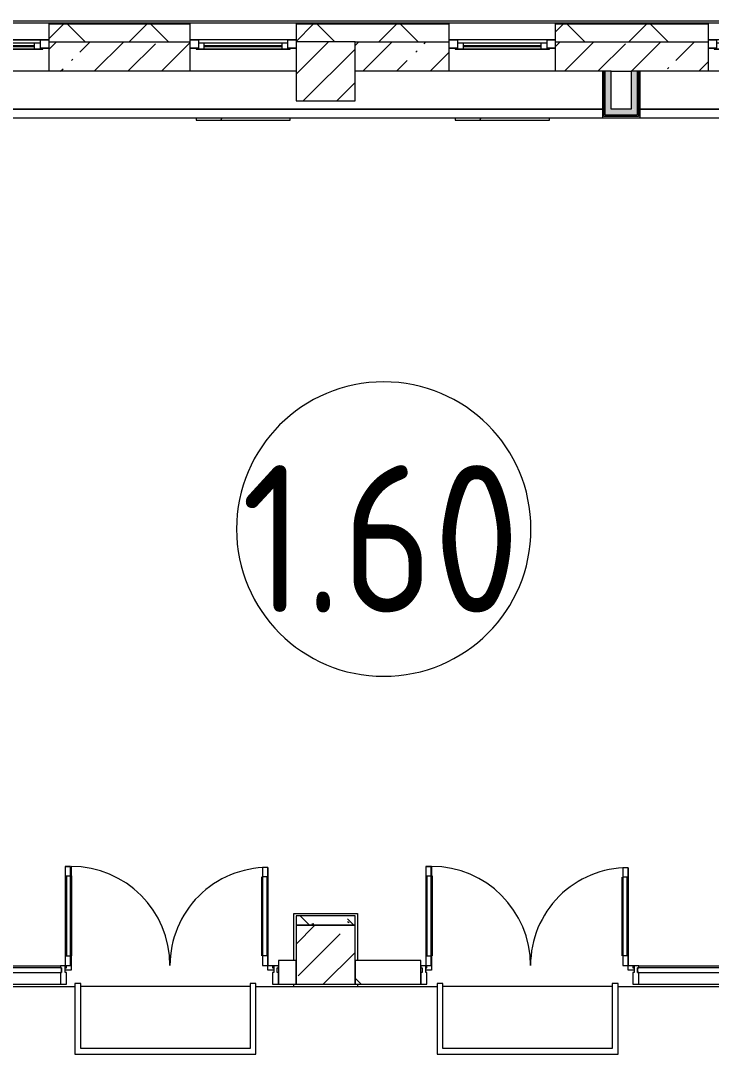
# Model space of a CAD drawing. Header units: millimetres. Extents: x 54725 to 263872, y -8553 to 29614.
# Drawn here: x 240073 to 245937, y 12805 to 21580 of the extents above; entities that cross this region are included whole.
import ezdxf

# ---------------------------------------------------------------- set-up
doc = ezdxf.new("R2010")
doc.units = ezdxf.units.MM
for name, color, linetype, lineweight in [('A-AREA-IDEN', 7, 'Continuous', 9), ('A-GLAZ-2', 7, 'Continuous', 5), ('A-GLAZ-CURT-3', 7, 'Continuous', 5), ('A-GLAZ-CWMG-3', 7, 'Continuous', 5), ('A-WALL', 7, 'Continuous', 9), ('A-WALL-4', 7, 'Continuous', 5), ('I-WALL-3', 7, 'Continuous', 5), ('S-COLS', 7, 'Continuous', 5), ('Знаки', 7, 'Continuous', 5)]:
    doc.layers.add(name, color=color, linetype=linetype, lineweight=lineweight)
for name, color, linetype, lineweight, true_color in [('A-DETL-GENF-4', 7, 'Continuous', 5, 0xaaaaaa), ('A-DOOR-3', 7, 'Continuous', 5, 0xaaaaaa), ('A-FLOR-1', 7, 'Continuous', 5, 0xaaaaaa), ('I-WALL-2', 7, 'Continuous', 9, 0xe7e7e7), ('I-WALL-5', 7, 'Continuous', 5, 0x787878), ('Знаки-1', 7, 'Continuous', 5, 0x787878)]:
    doc.layers.add(name, color=color, linetype=linetype, lineweight=lineweight, true_color=true_color)
doc.styles.add('GOST Common_3', font='GOST_Common.ttf', dxfattribs={"width": 0.9, "height": 1250})
pattern_1 = [(45, (136861.56, 0), (-285.1231, 285.1231), []), (45, (137146.7, 0), (-285.1231, 285.1231), [504.031, -100.806, 16.764, -84.042])]
pattern_2 = [(45, (136861.56, 0), (-530.33, 530.33), []), (135, (136861.56, 0), (-530.33, -530.33), [])]

# ---------------------------------------------------------------- blocks, each defined once
blk = doc.blocks.new('120_Окно_СКБ_1Ст - 120_Окно_СКБ_1Ст 900х2500_h_ с форточкой-22876038-Общий план 1 этажа с размещением фрагментов 1_10-1_12')
at = {"layer": 'A-GLAZ-2'}
for p, q in [((-450, -127), (-450, -57)), ((-450, -57), (-380, -57)), ((450, -57), (-450, -57)), ((-380, -57), (-380, -127)), ((380, -87), (-380, -87)), ((-380, -87), (-380, -127)), ((-330, -137), (-330, -87)), ((330, -137), (330, -87)), ((380, -127), (380, -57)), ((380, -57), (450, -57)), ((380, -127), (380, -87)), ((450, -57), (450, -127)), ((-380, -127), (-450, -127)), ((-450, -127), (-400, -127)), ((-380, -127), (-400, -127)), ((-400, -127), (-400, -137)), ((-400, -137), (400, -137)), ((400, -137), (-400, -137)), ((-330, -107), (330, -107)), ((330, -117), (-330, -117)), ((450, -127), (380, -127)), ((400, -127), (380, -127)), ((400, -127), (450, -127)), ((400, -137), (400, -127))]:
    blk.add_line(p, q, dxfattribs=at)
blk = doc.blocks.new('Дверь_Витражная_остекление_ - ВВ-11 остекление-32352627-Общий план 1 этажа с размещением фрагментов 1_10-1_12')
at = {"layer": 'A-DETL-GENF-4'}
for p, q in [((-790.5, -20), (-835.5, -20)), ((-835.5, -851), (-835.5, -20)), ((-790.5, -20), (-835.5, -20)), ((-835.5, -20), (-835.5, -851)), ((-790.5, -851), (-790.5, -20)), ((-790.5, -851), (-790.5, -20)), ((840.5, -860), (840.5, -20)), ((840.5, -20), (840.5, -860)), ((885.5, -860), (885.5, -20)), ((885.5, -860), (885.5, -20)), ((-835.5, -100), (-790.5, -100)), ((-825.5, -771), (-825.5, -100)), ((-781.5, -771), (-781.5, -100)), ((831.5, -780), (831.5, -100)), ((885.5, -100), (840.5, -100)), ((875.5, -780), (875.5, -100)), ((-835.5, -771), (-790.5, -771)), ((885.5, -780), (840.5, -780)), ((-835.5, -851), (-790.5, -851)), ((-835.5, -851), (-790.5, -851)), ((885.5, -860), (840.5, -860)), ((840.5, -860), (885.5, -860))]:
    blk.add_line(p, q, dxfattribs=at)
at = {"layer": 'A-DOOR-3'}
for p, q in [((-885.5, 20), (-835.5, 20)), ((-885.5, -20), (-885.5, 20)), ((-835.5, 20), (-835.5, -20)), ((835.5, 20), (885.5, 20)), ((835.5, -20), (835.5, 20)), ((885.5, 20), (885.5, -20)), ((-835.5, -20), (-885.5, -20)), ((-835.5, -851), (-835.5, -20)), ((835.5, -860), (835.5, -20)), ((885.5, -20), (835.5, -20))]:
    blk.add_line(p, q, dxfattribs=at)
for centre, radius, start, end in [((-835.5, -20), 831, 270, 0), ((835.5, -20), 840, 180, 270)]:
    blk.add_arc(centre, radius, start, end, dxfattribs=at)
blk = doc.blocks.new('Системная панель - Стекло - 40мм-32352622-Общий план 1 этажа с размещением фрагментов 1_10-1_12')
at = {"layer": 'A-GLAZ-CURT-3'}
for p, q in [((485, 40), (-485, 40)), ((-485, 40), (-485, 0)), ((-485, 0), (485, 0)), ((485, 0), (485, 40))]:
    blk.add_line(p, q, dxfattribs=at)
blk = doc.blocks.new('Прямоугольный импост - Импост структурный с накладкой - 160мм Темный-32352618-Общий план 1 этажа с размещением фрагментов 1_10-1_12')
at = {"layer": 'A-GLAZ-CWMG-3'}
for p, q in [((102599, 13557), (103549, 13557)), ((102599, 13400), (103549, 13400))]:
    blk.add_line(p, q, dxfattribs=at)
blk = doc.blocks.new('Прямоугольный импост - Импост структурный с накладкой - 160мм Темный-30755591-Общий план 1 этажа с размещением фрагментов 1_10-1_12')
at = {"layer": 'A-GLAZ-CWMG-3'}
for p, q in [((-25, 0), (-25, 17)), ((-25, 17), (25, 17)), ((-15, 0), (-25, 0)), ((-15, -40), (-15, 0)), ((25, 0), (15, 0)), ((15, 0), (15, -40)), ((25, 17), (25, 0)), ((-25, -140), (-25, -40)), ((-25, -40), (-15, -40)), ((15, -40), (25, -40)), ((25, -40), (25, -140)), ((25, -140), (-25, -140))]:
    blk.add_line(p, q, dxfattribs=at)
blk = doc.blocks.new('Прямоугольный импост - Импост структурный с накладкой - 160мм Темный-32310142-Общий план 1 этажа с размещением фрагментов 1_10-1_12')
at = {"layer": 'A-GLAZ-CWMG-3'}
for p, q in [((-50, 0), (-50, 17)), ((-50, 17), (0, 17)), ((-40, 0), (-50, 0)), ((-40, -40), (-40, 0)), ((0, 0), (-10, 0)), ((-10, 0), (-10, -40)), ((0, 17), (0, 0)), ((-50, -140), (-50, -40)), ((-50, -40), (-40, -40)), ((-10, -40), (0, -40)), ((0, -40), (0, -140)), ((0, -140), (-50, -140))]:
    blk.add_line(p, q, dxfattribs=at)
blk = doc.blocks.new('Прямоугольный импост - Импост структурный с накладкой - 160мм Темный-32354018-Общий план 1 этажа с размещением фрагментов 1_10-1_12')
at = {"layer": 'A-GLAZ-CWMG-3'}
for p, q in [((108459, 13557), (109779, 13557)), ((108459, 13400), (109779, 13400))]:
    blk.add_line(p, q, dxfattribs=at)
blk = doc.blocks.new('Дверь_Витражная_остекление_ - ВВ-12 остекление-32353611-Общий план 1 этажа с размещением фрагментов 1_10-1_12')
at = {"layer": 'A-DETL-GENF-4'}
for p, q in [((-789.5, -20), (-834.5, -20)), ((-834.5, -849), (-834.5, -20)), ((-789.5, -20), (-834.5, -20)), ((-834.5, -20), (-834.5, -849)), ((-789.5, -849), (-789.5, -20)), ((-789.5, -849), (-789.5, -20)), ((839.5, -860), (839.5, -20)), ((839.5, -20), (839.5, -860)), ((884.5, -860), (884.5, -20)), ((884.5, -860), (884.5, -20)), ((-834.5, -100), (-789.5, -100)), ((-824.5, -769), (-824.5, -100)), ((-780.5, -769), (-780.5, -100)), ((830.5, -780), (830.5, -100)), ((884.5, -100), (839.5, -100)), ((874.5, -780), (874.5, -100)), ((-834.5, -769), (-789.5, -769)), ((884.5, -780), (839.5, -780)), ((-834.5, -849), (-789.5, -849)), ((-834.5, -849), (-789.5, -849)), ((884.5, -860), (839.5, -860)), ((839.5, -860), (884.5, -860))]:
    blk.add_line(p, q, dxfattribs=at)
at = {"layer": 'A-DOOR-3'}
for p, q in [((-884.5, 20), (-834.5, 20)), ((-884.5, -20), (-884.5, 20)), ((-834.5, 20), (-834.5, -20)), ((834.5, 20), (884.5, 20)), ((834.5, -20), (834.5, 20)), ((884.5, 20), (884.5, -20)), ((-834.5, -20), (-884.5, -20)), ((-834.5, -849), (-834.5, -20)), ((834.5, -860), (834.5, -20)), ((884.5, -20), (834.5, -20))]:
    blk.add_line(p, q, dxfattribs=at)
for centre, radius, start, end in [((-834.5, -20), 829, 270, 0), ((834.5, -20), 840, 180, 270)]:
    blk.add_arc(centre, radius, start, end, dxfattribs=at)
blk = doc.blocks.new('Системная панель - Стекло - 40мм-32353599-Общий план 1 этажа с размещением фрагментов 1_10-1_12')
at = {"layer": 'A-GLAZ-CURT-3'}
for p, q in [((670, 40), (-670, 40)), ((-670, 40), (-670, 0)), ((-670, 0), (670, 0)), ((670, 0), (670, 40))]:
    blk.add_line(p, q, dxfattribs=at)
blk = doc.blocks.new('BSC_Колонна _Прямоугольная - 500х500-23282986-Общий план 1 этажа с размещением фрагментов 1_10-1_12')
at = {"layer": 'S-COLS'}
h = blk.add_hatch(dxfattribs=at)
h.set_pattern_fill('FP_159', color=256, style=0, pattern_type=2)
h.set_pattern_definition([(45, (-105800, -21150), (-285.1231, 285.1231), []), (45, (-105514.88, -21150), (-285.1231, 285.1231), [504.031, -100.806, 16.764, -84.042])])
h.paths.add_polyline_path([(250, -250), (250, 250), (-250, 250), (-250, -250), (237.8, -250)])
for p, q in [((250, 250), (-250, 250)), ((-250, 250), (-250, -250)), ((250, -250), (250, 250)), ((-250, -250), (250, -250))]:
    blk.add_line(p, q, dxfattribs=at)
blk = doc.blocks.new('120_Окно_СКБ_2Ст_Фрамуга сверху - 120_Окно_СКБ_2Ст_2300х2500_h_ ДОО-23103760-Общий план 1 этажа с размещением фрагментов 1_10-1_12')
at = {"layer": 'A-GLAZ-2'}
for p, q in [((-1150, -127), (-1150, -57)), ((-1150, -57), (-1080, -57)), ((1150, -57), (-1150, -57)), ((-1080, -57), (-1080, -127)), ((-1080, -57), (1080, -57)), ((520, -87), (-1080, -87)), ((-1080, -87), (-1080, -127)), ((-1030, -137), (-1030, -87)), ((470, -137), (470, -87)), ((520, -127), (520, -57)), ((520, -57), (590, -57)), ((520, -127), (520, -87)), ((590, -57), (590, -127)), ((1080, -87), (590, -87)), ((590, -87), (590, -127)), ((640, -137), (640, -87)), ((1030, -137), (1030, -87)), ((1080, -127), (1080, -57)), ((1080, -57), (1150, -57)), ((1080, -127), (1080, -87)), ((1150, -57), (1150, -127)), ((-1080, -127), (-1150, -127)), ((-1150, -127), (-1100, -127)), ((-1080, -127), (-1100, -127)), ((-1100, -127), (-1100, -137)), ((-1100, -137), (540, -137)), ((540, -137), (-1100, -137)), ((-1030, -107), (470, -107)), ((470, -117), (-1030, -117)), ((590, -127), (520, -127)), ((540, -127), (520, -127)), ((540, -127), (570, -127)), ((540, -127), (570, -127)), ((540, -137), (540, -127)), ((590, -127), (570, -127)), ((570, -127), (570, -137)), ((570, -137), (1100, -137)), ((1100, -137), (570, -137)), ((640, -107), (1030, -107)), ((1030, -117), (640, -117)), ((1150, -127), (1080, -127)), ((1100, -127), (1080, -127)), ((1100, -127), (1150, -127)), ((1100, -137), (1100, -127))]:
    blk.add_line(p, q, dxfattribs=at)
blk = doc.blocks.new('Прямоугольный импост - Импост структурный с накладкой - 160мм Темный-V246-Общий план 1 этажа с размещением фрагментов 1_10-1_12')
at = {"layer": 'A-GLAZ-CWMG-3'}
for p, q in [((0, 17), (-50, 17)), ((-50, 17), (-50, 0)), ((-50, 0), (-40, 0)), ((-40, 0), (-40, -40)), ((-10, -40), (-10, 0)), ((-10, 0), (0, 0)), ((0, 0), (0, 17)), ((-40, -40), (-50, -40)), ((-50, -40), (-50, -140)), ((0, -40), (-10, -40)), ((0, -140), (0, -40)), ((-50, -140), (0, -140))]:
    blk.add_line(p, q, dxfattribs=at)
blk = doc.blocks.new('Съемный металлический экран с перфорацией - E3-33269787-Общий план 1 этажа с размещением фрагментов 1_10-1_12')
at = {"layer": 'Знаки-1'}
h = blk.add_hatch(dxfattribs=at)
h.set_pattern_fill('FP_201', color=256, style=0, pattern_type=2)
h.set_pattern_definition([(0, (-104607.03, -20734), (0, 254), [68.059, -371.882]), (60, (-104480.03, -20699.97), (-219.97045, 127), [68.059, -371.882]), (120, (-104446, -20572.97), (-219.97045, -127), [68.059, -371.882]), (30, (-104538.97, -20734), (-5e-05, 508), [68.059, -439.941]), (30, (-104665.97, -20514.03), (-5e-05, 508), [68.059, -439.941]), (150, (-104607.03, -20734), (-439.941, -254), [68.059, -439.941]), (150, (-104480.03, -20514.03), (-439.941, -254), [68.059, -439.941]), (90, (-104446, -20641.03), (-439.941, 254), [68.059, -439.941]), (90, (-104700, -20641.03), (-439.941, 254), [68.059, -439.941])])
h.paths.add_polyline_path([(0, 0), (800, 0), (800, 20), (0, 20)])
at = {"layer": 'Знаки'}
for p, q in [((0, 20), (0, 0)), ((0, 0), (800, 0)), ((800, 0), (800, 20))]:
    blk.add_line(p, q, dxfattribs=at)
blk = doc.blocks.new('Съемный металлический экран с перфорацией - E3-V303-Общий план 1 этажа с размещением фрагментов 1_10-1_12')
at = {"layer": 'Знаки-1'}
h = blk.add_hatch(dxfattribs=at)
h.set_pattern_fill('FP_203', color=256, style=0, pattern_type=2)
h.set_pattern_definition([(0, (-106807.03, -20734), (0, 254), [68.059, -371.882]), (60, (-106680.03, -20699.97), (-219.97045, 127), [68.059, -371.882]), (120, (-106646, -20572.97), (-219.97045, -127), [68.059, -371.882]), (30, (-106738.97, -20734), (-5e-05, 508), [68.059, -439.941]), (30, (-106865.97, -20514.03), (-5e-05, 508), [68.059, -439.941]), (150, (-106807.03, -20734), (-439.941, -254), [68.059, -439.941]), (150, (-106680.03, -20514.03), (-439.941, -254), [68.059, -439.941]), (90, (-106646, -20641.03), (-439.941, 254), [68.059, -439.941]), (90, (-106900, -20641.03), (-439.941, 254), [68.059, -439.941])])
h.paths.add_polyline_path([(0, 0), (800, 0), (800, 20), (0, 20)])
at = {"layer": 'Знаки'}
for p, q in [((0, 20), (0, 0)), ((0, 0), (800, 0)), ((800, 0), (800, 20))]:
    blk.add_line(p, q, dxfattribs=at)
blk = doc.blocks.new('Зашивка приборов отопления - Зашивка приборов отопления-33267402-Общий план 1 этажа с размещением фрагментов 1_10-1_12')
at = {"layer": 'A-WALL-4'}
for p, q in [((103450, 21150), (101150, 21150)), ((105550, 21150), (104650, 21150)), ((107750, 21150), (106850, 21150)), ((101150, 20829), (108150, 20829)), ((108150, 20829), (101150, 20829)), ((101150, 20754), (108150, 20754))]:
    blk.add_line(p, q, dxfattribs=at)
blk = doc.blocks.new('Зашивка приборов отопления1 - Зашивка приборов отопления-33268338-Общий план 1 этажа с размещением фрагментов 1_10-1_12')
at = {"layer": 'A-WALL-4'}
for p, q in [((109950, 21150), (109050, 21150)), ((108470, 20829), (110550, 20829)), ((110550, 20829), (108470, 20829)), ((108470, 20754), (110550, 20754))]:
    blk.add_line(p, q, dxfattribs=at)
blk = doc.blocks.new('Марка_Помещения - Номер-25198446-Общий план 1 этажа с размещением фрагментов 1_10-1_12')
at = {"layer": 'A-AREA-IDEN'}
for start, end in [(360, 180), (180, 360)]:
    blk.add_arc((0, 0), 2.5, start, end, dxfattribs=at)

msp = doc.modelspace()

# ---------------------------------------------------------------- hatches: boundary and pattern name
at = {"layer": 'A-WALL-4'}
h = msp.add_hatch(dxfattribs=at)
h.set_pattern_fill('FP_84', color=256, style=0, pattern_type=2)
h.set_pattern_definition([(45, (136861.56, 0), (-353.5534, 353.5534), []), (135, (136861.56, 0), (-353.5534, -353.5534), [])])
h.paths.add_polyline_path([(240801.7, 21400), (241511.6, 21400), (241511.6, 21550), (240311.6, 21550), (240311.6, 21400)])
h.paths.add_polyline_path([(242911.6, 21400), (243711.6, 21400), (243711.6, 21550), (242411.6, 21550), (242411.6, 21400), (242899.3, 21400)])
h.paths.add_polyline_path([(229921.6, 21400), (230171.6, 21400), (230168, 21550), (229921.6, 21550)])
h.paths.add_polyline_path([(233541.6, 21400), (238011.6, 21400), (238011.6, 21550), (233471.6, 21550), (233471.6, 21400)])
h.paths.add_polyline_path([(247664.7, 21400), (247556.2, 21550), (246811.6, 21550), (246811.6, 21400), (247618.9, 21400)])
h.paths.add_polyline_path([(245521.3, 21400), (245911.6, 21400), (245911.6, 21550), (244611.6, 21550), (244611.6, 21400), (244996.9, 21400)])
h.paths.add_polyline_path([(248096.7, 21400), (247988.2, 21550), (247803.1, 21550), (247911.6, 21400), (247988.2, 21400)])
at = {"layer": 'I-WALL-2'}
for points in [[(245036.6, 20779), (245086.6, 20779), (245086.6, 21150), (245036.6, 21150), (245036.6, 20817.9)], [(245256.6, 20829), (245306.6, 20829), (245306.6, 21150), (245256.6, 21150), (245256.6, 20880)], [(245086.6, 20779), (245306.6, 20779), (245306.6, 20829), (245086.6, 20826.5), (245086.6, 20819.7)]]:
    msp.add_hatch(color=256, dxfattribs=at).paths.add_polyline_path(points)
at = {"layer": 'I-WALL-3'}
h = msp.add_hatch(dxfattribs=at)
h.set_pattern_fill('FP_61', color=256, style=0, pattern_type=2)
h.set_pattern_definition(pattern_1)
h.paths.add_polyline_path([(241511.6, 21150), (241511.6, 21400), (240311.6, 21400), (240311.6, 21150), (240801.7, 21150)])
h.paths.add_polyline_path([(238011.6, 21150), (238011.6, 21400), (237661.6, 21400), (237661.6, 21150)])
h.paths.add_polyline_path([(243711.6, 21150), (243711.6, 21400), (242911.6, 21400), (242911.6, 21150)])
h.paths.add_polyline_path([(245911.6, 21150), (245911.6, 21400), (244611.6, 21400), (244611.6, 21150), (245521.3, 21150)])
h.paths.add_polyline_path([(247094.5, 21150), (247211.6, 21150), (247211.6, 21400), (246811.6, 21400), (246811.6, 21150)])
h = msp.add_hatch(dxfattribs=at)
h.set_pattern_fill('FP_190', color=256, style=0, pattern_type=2)
h.set_pattern_definition(pattern_2)
h.paths.add_polyline_path([(245306.6, 20779), (245319.1, 20779.7), (245319.1, 21150), (245306.6, 21150), (245306.6, 20819)])
h = msp.add_hatch(dxfattribs=at)
h.set_pattern_fill('FP_190', color=256, style=0, pattern_type=2)
h.set_pattern_definition(pattern_2)
h.paths.add_polyline_path([(245319.1, 20766.5), (245331.6, 20766.5), (245331.6, 21150), (245319.1, 21144.6), (245319.1, 20779)])
h = msp.add_hatch(dxfattribs=at)
h.set_pattern_fill('FP_83', color=256, style=0, pattern_type=2)
h.set_pattern_definition([(135, (136861.56, 0), (-353.5534, -353.5534), [])])
h.paths.add_polyline_path([(242911.6, 13400), (243471.6, 13400), (243471.6, 13600), (242911.6, 13600)])
h.paths.add_polyline_path([(247094.5, 13400), (247411.6, 13400), (247411.6, 13600), (246690.6, 13600), (246691.6, 13400)])
h.paths.add_polyline_path([(242411.6, 13400), (242411.6, 13600), (242261.6, 13600), (242261.6, 13400), (242391.6, 13400)])
h.paths.add_polyline_path([(238259.6, 13400), (238259.6, 13600), (237961.6, 13600), (237961.6, 13400), (238059.6, 13400)])
at = {"layer": 'I-WALL-5'}
h = msp.add_hatch(dxfattribs=at)
h.set_pattern_fill('FP_115', color=256, style=0, pattern_type=2)
h.set_pattern_definition([(135, (136861.56, 0), (-377.1708, -377.1708), [533.4, -88.9, 17.78, -88.9]), (135, (136861.56, 376.94), (-377.1708, -377.1708), []), (50, (136861.56, 0), (637.6445, -55.7866), [66.675, -733.425]), (355, (136861.56, 0), (-123.3494, 668.6992), [53.34, -586.74]), (100.451, (136914.7, -4.65), (514.299, 612.908), [56.665, -623.315]), (46.184, (136861.6, 177.8), (948.7764, -147.1497), [100.012, -1100.137]), (96.636, (136940.6, 165.5), (830.909, 865.997), [84.998, -934.973]), (351.184, (136861.6, 177.8), (830.918, 865.988), [80.01, -880.11]), (21, (136950.46, 133.35), (530.6506, -357.9283), [66.675, -733.425]), (326, (136950.46, 133.35), (216.308, 644.6585), [53.34, -586.74]), (71.451, (136994.7, 103.5), (746.9596, 286.7243), [56.665, -623.315]), (37.5, (136861.56, 0), (10.81053, 295.9426), [16.764, -562.864, 16.764, -578.866, -588.962]), (37.5, (136861.56, 0), (10.81053, 295.9426), [-1175.258, 16.764, -572.198]), (7.5, (136861.56, 0), (233.8692, 350.6318), [16.764, -322.834, 16.764, -549.529, -224.472]), (7.5, (136861.56, 0), (233.8692, 350.6318), [-905.891, 16.764, -207.708]), (327.5, (136663.31, 0), (474.5678, -20.0513), [16.764, -205.486, 16.764, -676.656, -920.115]), (327.5, (136663.31, 0), (474.5678, -20.0513), [-915.67, 16.764, -903.351]), (317.5, (136574.4, 0), (518.4522, 88.9934), [16.764, -272.161, 16.764, -443.738, -653.415]), (317.5, (136574.4, 0), (518.4522, 88.9934), [-749.427, 16.764, -636.651])])
h.paths.add_polyline_path([(242411.6, 13900), (242911.6, 13900), (242911.6, 13980), (242411.6, 13980)])
at = {"layer": 'S-COLS'}
h = msp.add_hatch(dxfattribs=at)
h.set_pattern_fill('FP_61', color=256, style=0, pattern_type=2)
h.set_pattern_definition(pattern_1)
h.paths.add_polyline_path([(242899.3, 13400), (242911.6, 13400), (242911.6, 13900), (242411.6, 13900), (242411.6, 13400)])

# ---------------------------------------------------------------- linework, layer by layer
at = {"layer": 'A-FLOR-1'}
for p, q in [((245351.6, 20753), (244990.6, 20753)), ((242391.6, 13600), (242391.6, 14000)), ((242391.6, 14000), (242931.6, 14000)), ((242931.6, 14000), (242931.6, 13600)), ((236651.6, 13380), (240533.2, 13380)), ((240583.2, 13404.6), (240533.2, 13404.6)), ((240533.2, 13404.6), (240533.2, 12804.6)), ((240583.2, 12854.6), (240583.2, 13404.6)), ((242020.3, 13380), (240583.2, 13380)), ((242070.3, 13404.6), (242020.3, 13404.6)), ((242020.3, 13404.6), (242020.3, 12854.6)), ((242070.3, 12804.6), (242070.3, 13404.6)), ((242070.3, 13380), (242931.6, 13380)), ((242391.6, 13380), (242391.6, 13400)), ((242931.6, 13400), (242931.6, 13380)), ((242931.6, 13380), (243608.2, 13380)), ((243658.2, 13404.6), (243608.2, 13404.6)), ((243608.2, 13404.6), (243608.2, 12804.6)), ((243658.2, 12854.6), (243658.2, 13404.6)), ((245095.3, 13380), (243658.2, 13380)), ((245145.3, 13404.6), (245095.3, 13404.6)), ((245095.3, 13404.6), (245095.3, 12854.6)), ((245145.3, 12804.6), (245145.3, 13404.6)), ((245145.3, 13380), (247931.6, 13380)), ((242020.3, 12854.6), (240583.2, 12854.6)), ((245095.3, 12854.6), (243658.2, 12854.6)), ((240533.2, 12804.6), (242070.3, 12804.6)), ((243608.2, 12804.6), (245145.3, 12804.6))]:
    msp.add_line(p, q, dxfattribs=at)
at = {"layer": 'A-WALL'}
for p, q in [((241511.6, 21553), (240311.6, 21553)), ((241511.6, 21550), (240311.6, 21550)), ((243711.6, 21553), (242411.6, 21553)), ((243711.6, 21550), (242411.6, 21550)), ((245911.6, 21553), (244611.6, 21553)), ((245911.6, 21550), (244611.6, 21550)), ((240311.6, 21400), (241511.6, 21400)), ((242911.6, 21400), (243711.6, 21400)), ((244611.6, 21400), (245911.6, 21400)), ((245086.6, 21150), (245011.6, 21150)), ((245024.1, 20766.5), (245024.1, 21150)), ((245036.6, 20779), (245036.6, 21150)), ((245331.6, 21150), (245256.6, 21150)), ((245306.6, 21150), (245306.6, 20779)), ((245319.1, 21150), (245319.1, 20766.5)), ((245319.1, 20766.5), (245024.1, 20766.5)), ((245306.6, 20779), (245036.6, 20779))]:
    msp.add_line(p, q, dxfattribs=at)
at = {"layer": 'A-WALL-4'}
for p, q in [((233431.6, 21580), (248003.5, 21580)), ((243711.6, 21558), (233471.6, 21558)), ((240311.6, 21558), (240311.6, 21400)), ((241511.6, 21400), (241511.6, 21558)), ((242411.6, 21558), (242411.6, 21400)), ((243711.6, 21400), (243711.6, 21558)), ((247992.3, 21558), (243711.6, 21558)), ((244611.6, 21558), (244611.6, 21400)), ((245911.6, 21400), (245911.6, 21558))]:
    msp.add_line(p, q, dxfattribs=at)
at = {"layer": 'I-WALL-3'}
for p, q in [((240311.6, 21400), (240311.6, 21150)), ((241511.6, 21150), (241511.6, 21400)), ((243711.6, 21150), (243711.6, 21400)), ((244611.6, 21400), (244611.6, 21150)), ((245911.6, 21150), (245911.6, 21400)), ((242411.6, 21150), (237661.6, 21150)), ((245011.6, 21150), (242911.6, 21150)), ((245011.6, 21150), (245011.6, 20754)), ((245086.6, 21150), (245256.6, 21150)), ((245086.6, 20829), (245086.6, 21150)), ((245256.6, 21150), (245256.6, 20829)), ((247211.6, 21150), (245331.6, 21150)), ((245331.6, 20754), (245331.6, 21150)), ((245256.6, 20829), (245086.6, 20829)), ((245011.6, 20754), (245331.6, 20754)), ((242911.6, 13980), (242411.6, 13980)), ((242411.6, 13980), (242411.6, 13900)), ((242911.6, 13900), (242911.6, 13980)), ((242411.6, 13900), (242911.6, 13900)), ((242411.6, 13600), (242261.6, 13600)), ((242261.6, 13600), (242261.6, 13400)), ((242411.6, 13400), (242411.6, 13600)), ((243471.6, 13600), (242911.6, 13600)), ((242911.6, 13600), (242911.6, 13400)), ((243471.6, 13400), (243471.6, 13600)), ((242261.6, 13400), (242411.6, 13400)), ((242911.6, 13400), (243471.6, 13400))]:
    msp.add_line(p, q, dxfattribs=at)
at = {"layer": 'S-COLS'}
for p, q in [((242911.6, 13900), (242411.6, 13900)), ((242411.6, 13900), (242411.6, 13600)), ((242911.6, 13600), (242911.6, 13900)), ((242411.6, 13600), (242411.6, 13400)), ((242911.6, 13400), (242911.6, 13600)), ((242411.6, 13400), (242911.6, 13400))]:
    msp.add_line(p, q, dxfattribs=at)

# ---------------------------------------------------------------- block references
at = {"layer": 'A-AREA-IDEN', "xscale": 499.9999999999995, "yscale": 499.9999999999995, "zscale": 499.9999999999995}
msp.add_blockref('Марка_Помещения - Номер-25198446-Общий план 1 этажа с размещением фрагментов 1_10-1_12', (243155.4, 17263.8), dxfattribs=at)
at = {"layer": 'A-DOOR-3', "rotation": 180}
for name, p in [('Дверь_Витражная_остекление_ - ВВ-11 остекление-32352627-Общий план 1 этажа с размещением фрагментов 1_10-1_12', (241336.1, 13540)), ('Дверь_Витражная_остекление_ - ВВ-12 остекление-32353611-Общий план 1 этажа с размещением фрагментов 1_10-1_12', (244396.1, 13540))]:
    msp.add_blockref(name, p, dxfattribs=at)
at = {"layer": 'A-GLAZ-2'}
for name, p in [('120_Окно_СКБ_2Ст_Фрамуга сверху - 120_Окно_СКБ_2Ст_2300х2500_h_ ДОО-23103760-Общий план 1 этажа с размещением фрагментов 1_10-1_12', (239161.6, 21475)), ('120_Окно_СКБ_1Ст - 120_Окно_СКБ_1Ст 900х2500_h_ с форточкой-22876038-Общий план 1 этажа с размещением фрагментов 1_10-1_12', (241961.6, 21475)), ('120_Окно_СКБ_1Ст - 120_Окно_СКБ_1Ст 900х2500_h_ с форточкой-22876038-Общий план 1 этажа с размещением фрагментов 1_10-1_12', (244161.6, 21475)), ('120_Окно_СКБ_1Ст - 120_Окно_СКБ_1Ст 900х2500_h_ с форточкой-22876038-Общий план 1 этажа с размещением фрагментов 1_10-1_12', (246361.6, 21475))]:
    msp.add_blockref(name, p, dxfattribs=at)
at = {"layer": 'A-GLAZ-CURT-3', "rotation": 180}
for name, p in [('Системная панель - Стекло - 40мм-32352622-Общий план 1 этажа с размещением фрагментов 1_10-1_12', (239935.6, 13540)), ('Системная панель - Стекло - 40мм-32353599-Общий план 1 этажа с размещением фрагментов 1_10-1_12', (245980.6, 13540))]:
    msp.add_blockref(name, p, dxfattribs=at)
at = {"layer": 'A-GLAZ-CWMG-3'}
for name, p in [('Прямоугольный импост - Импост структурный с накладкой - 160мм Темный-32352618-Общий план 1 этажа с размещением фрагментов 1_10-1_12', (136861.6, 0)), ('Прямоугольный импост - Импост структурный с накладкой - 160мм Темный-V246-Общий план 1 этажа с размещением фрагментов 1_10-1_12', (242261.6, 13540)), ('Прямоугольный импост - Импост структурный с накладкой - 160мм Темный-32354018-Общий план 1 этажа с размещением фрагментов 1_10-1_12', (136861.6, 0))]:
    msp.add_blockref(name, p, dxfattribs=at)
at = {"layer": 'A-GLAZ-CWMG-3', "extrusion": (0, 0, -1)}
for name, p in [('Прямоугольный импост - Импост структурный с накладкой - 160мм Темный-30755591-Общий план 1 этажа с размещением фрагментов 1_10-1_12', (-240435.6, 13540)), ('Прямоугольный импост - Импост структурный с накладкой - 160мм Темный-32310142-Общий план 1 этажа с размещением фрагментов 1_10-1_12', (-243471.6, 13540)), ('Прямоугольный импост - Импост структурный с накладкой - 160мм Темный-30755591-Общий план 1 этажа с размещением фрагментов 1_10-1_12', (-245295.6, 13540))]:
    msp.add_blockref(name, p, dxfattribs=at)
at = {"layer": 'A-WALL-4'}
for name in ['Зашивка приборов отопления - Зашивка приборов отопления-33267402-Общий план 1 этажа с размещением фрагментов 1_10-1_12', 'Зашивка приборов отопления1 - Зашивка приборов отопления-33268338-Общий план 1 этажа с размещением фрагментов 1_10-1_12']:
    msp.add_blockref(name, (136861.6, 0), dxfattribs=at)
at = {"layer": 'S-COLS'}
msp.add_blockref('BSC_Колонна _Прямоугольная - 500х500-23282986-Общий план 1 этажа с размещением фрагментов 1_10-1_12', (242661.6, 21150), dxfattribs=at)
at = {"layer": 'Знаки'}
for name, p in [('Съемный металлический экран с перфорацией - E3-33269787-Общий план 1 этажа с размещением фрагментов 1_10-1_12', (241561.6, 20734)), ('Съемный металлический экран с перфорацией - E3-V303-Общий план 1 этажа с размещением фрагментов 1_10-1_12', (243761.6, 20734))]:
    msp.add_blockref(name, p, dxfattribs=at)

# ---------------------------------------------------------------- texts
at = {"layer": 'A-AREA-IDEN', "insert": (241945.9, 17806.6), "char_height": 1250, "width": 3030.379, "attachment_point": 1, "style": 'GOST Common_3'}
msp.add_mtext('1.60', dxfattribs=at)

doc.saveas('drawing.dxf')
